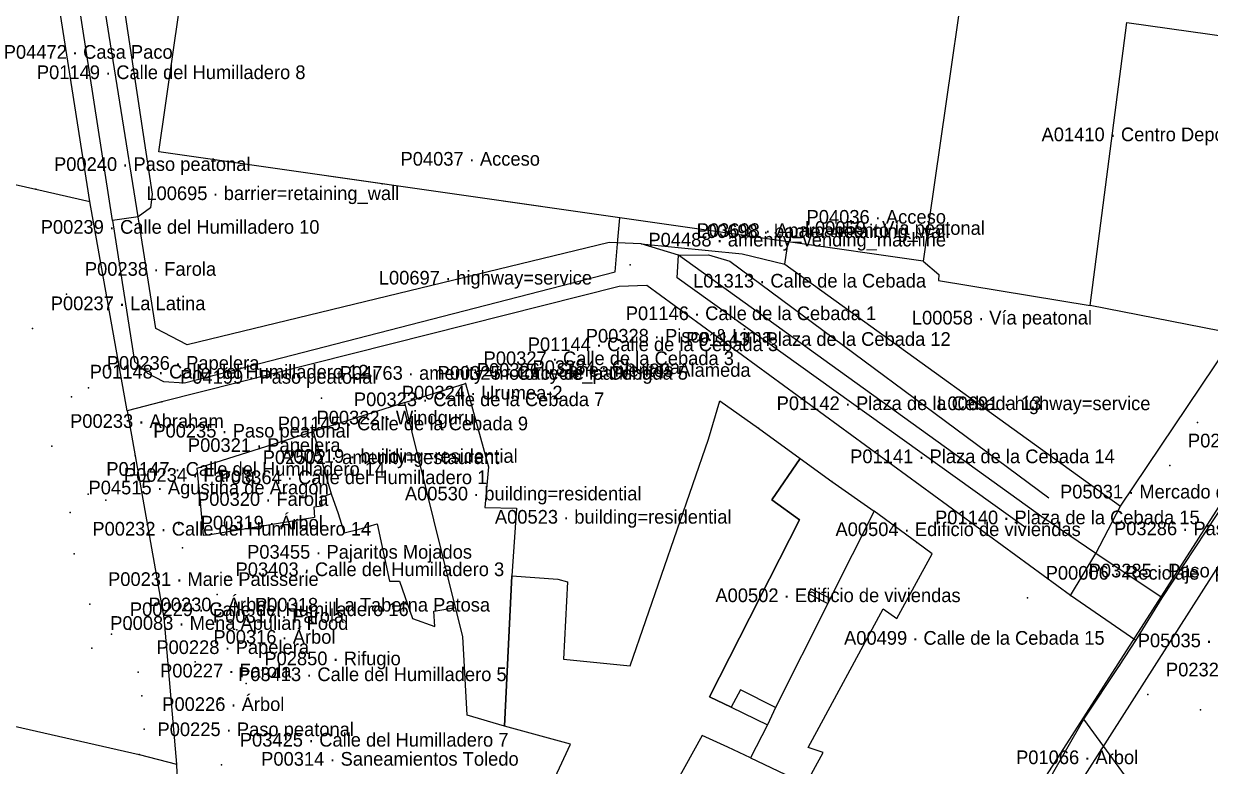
# Model space of a CAD drawing. Header units: metres. Extents: x 436207 to 441321, y 4465685 to 4475088.
# Drawn here: x 439714.1 to 439844.1, y 4473542.7 to 4473624.1 of the extents above; entities that cross this region are included whole.
import ezdxf

# ---------------------------------------------------------------- set-up
doc = ezdxf.new("R2010")
doc.units = ezdxf.units.M
for name, color, linetype, true_color in [('G_A_COM', 7, 'CONTINUOUS', 0xce3b37), ('G_A_EDI', 7, 'CONTINUOUS', 0xa4a4a4), ('G_A_VER', 7, 'CONTINUOUS', 0x4d745d), ('G_A_VIA', 7, 'CONTINUOUS', 0x555555), ('G_L_BAR', 7, 'CONTINUOUS', 0x333333), ('G_L_TRA', 7, 'CONTINUOUS', 0x376b91), ('G_L_VIA', 7, 'CONTINUOUS', 0x555555), ('G_P_ACC', 7, 'CONTINUOUS', 0xe68241), ('G_P_COM', 7, 'CONTINUOUS', 0xce3b37), ('G_P_EQU', 7, 'CONTINUOUS', 0x8e5aa4), ('G_P_MOB', 7, 'CONTINUOUS', 0x268c9e), ('G_P_PAT', 7, 'CONTINUOUS', 0xa63603), ('G_P_UMB', 7, 'CONTINUOUS', 0x9e6a39), ('G_P_VER', 7, 'CONTINUOUS', 0x4d745d), ('T_A_EDI', 7, 'CONTINUOUS', 0xa4a4a4), ('T_L_BAR', 7, 'CONTINUOUS', 0x333333), ('T_L_VIA', 7, 'CONTINUOUS', 0x555555), ('T_P_ACC', 7, 'CONTINUOUS', 0xe68241), ('T_P_COM', 7, 'CONTINUOUS', 0xce3b37), ('T_P_EQU', 7, 'CONTINUOUS', 0x8e5aa4), ('T_P_MOB', 7, 'CONTINUOUS', 0x268c9e), ('T_P_PAT', 7, 'CONTINUOUS', 0xa63603), ('T_P_UMB', 7, 'CONTINUOUS', 0x9e6a39), ('T_P_VER', 7, 'CONTINUOUS', 0x4d745d)]:
    doc.layers.add(name, color=color, linetype=linetype, true_color=true_color)

msp = doc.modelspace()

# ---------------------------------------------------------------- linework, layer by layer
at = {"layer": 'G_A_COM'}
msp.add_lwpolyline([(439735.44, 4473655.34), (439735.84, 4473658.05), (439742.46, 4473657.1), (439744.45, 4473656.82), (439749.91, 4473656.04), (439769.48, 4473653.24), (439778.77, 4473651.91), (439793.17, 4473649.86), (439798.23, 4473649.13), (439809.12, 4473647.57), (439819.57, 4473646.08), (439812.66, 4473598.12), (439797.9, 4473600.22), (439779.44, 4473602.86), (439753.41, 4473606.58), (439728.93, 4473610.09), (439734.93, 4473651.78), (439731.62, 4473652.24), (439732.02, 4473650.49), (439729.7, 4473649.99), (439726.76, 4473649.36), (439725.46, 4473654.8), (439731.15, 4473656.05)], close=True, dxfattribs=at)
at = {"layer": 'G_A_EDI'}
for points in [[(439819.57, 4473646.08), (439812.66, 4473598.12), (439814.38, 4473596.66), (439814.34, 4473595.99), (439830.97, 4473593.27), (439834.99, 4473624.26), (439862.55, 4473620.4), (439865.05, 4473639.86)], [(439755.88, 4473582.61), (439757.47, 4473583.12), (439762.51, 4473584.72), (439765.05, 4473575.56), (439764.66, 4473571.12), (439768.12, 4473571.05), (439767.59, 4473563.63), (439766.8, 4473547.15), (439762.72, 4473548.36), (439762.25, 4473556.96), (439761.42, 4473560.15)], [(439770.43, 4473537.4), (439774.05, 4473545.18), (439766.8, 4473547.15), (439767.59, 4473563.63), (439772.63, 4473563.24), (439773.71, 4473562.98), (439773.27, 4473554.49), (439780.57, 4473553.74), (439789.17, 4473578.59), (439790.41, 4473582.8), (439794.62, 4473579.79), (439799.19, 4473576.5), (439796.1, 4473571.94), (439799.14, 4473569.75), (439789.25, 4473550.36), (439791.64, 4473549.24), (439795.62, 4473547.3), (439793.76, 4473543.67), (439791.27, 4473544.83), (439788.46, 4473546.13), (439780.69, 4473532.07), (439780.58, 4473531.91)], [(439755.88, 4473582.61), (439748.3, 4473580.22), (439745.85, 4473579.44), (439747.79, 4473572.6), (439748.58, 4473570.45), (439749.24, 4473568.33), (439750.86, 4473568.72), (439752.85, 4473569.33), (439754.2, 4473563.04), (439755.28, 4473563.03), (439756.73, 4473558.93), (439759.18, 4473558.06), (439759.04, 4473559.73), (439761.42, 4473560.15)], [(439745.85, 4473579.44), (439747.79, 4473572.6), (439746.7, 4473572.2), (439746.78, 4473571.27), (439745.92, 4473571.13), (439745.98, 4473570.01), (439734.78, 4473568.14), (439733.83, 4473568.04), (439733.48, 4473571.67), (439733.12, 4473575.41), (439739.95, 4473577.57)], [(439799.19, 4473576.5), (439802.68, 4473573.97), (439807.29, 4473570.72), (439802.49, 4473561.15), (439800.37, 4473562.21), (439800.09, 4473561.69), (439802.22, 4473560.6), (439796.51, 4473549.2), (439792.65, 4473551.13), (439791.64, 4473549.24), (439789.25, 4473550.36), (439799.14, 4473569.75), (439796.1, 4473571.94)], [(439813.68, 4473566.03), (439811.98, 4473567.27), (439807.29, 4473570.72), (439802.49, 4473561.15), (439802.22, 4473560.6), (439796.51, 4473549.2), (439795.62, 4473547.3), (439793.76, 4473543.67), (439799.81, 4473540.77), (439801.71, 4473544.26), (439800.06, 4473544.82), (439808.29, 4473560), (439809.79, 4473558.94)]]:
    msp.add_lwpolyline(points, close=True, dxfattribs=at)
at = {"layer": 'G_A_VER'}
msp.add_lwpolyline([(439834.99, 4473624.26), (439862.55, 4473620.4), (439845.15, 4473590.46), (439830.97, 4473593.27)], close=True, dxfattribs=at)
at = {"layer": 'G_A_VIA'}
msp.add_lwpolyline([(439720.99, 4473653.21), (439728.18, 4473605.44), (439728, 4473603.95), (439726.65, 4473602.96), (439723.83, 4473602.57), (439726.24, 4473587.11), (439727.7, 4473585.84), (439729.44, 4473584.92), (439731.74, 4473584.77), (439778.93, 4473596.93), (439779.23, 4473600.46), (439779.44, 4473602.86), (439728.93, 4473610.09), (439734.93, 4473651.78)], dxfattribs=at)
at = {"layer": 'G_L_BAR'}
for points in [[(439720.99, 4473653.21), (439728.18, 4473605.44), (439728, 4473603.95), (439726.65, 4473602.96), (439723.83, 4473602.57), (439716.08, 4473652.83)], [(439823.94, 4473568.87), (439785.73, 4473596.27), (439785.86, 4473598.76), (439789.17, 4473598.8), (439791.49, 4473598.12), (439826.46, 4473572.16)]]:
    msp.add_lwpolyline(points, dxfattribs=at)
at = {"layer": 'G_L_TRA'}
for points in [[(439973.7, 4473971.38), (439979.46, 4473876.07), (439978.21, 4473855.97), (439975.9, 4473839.02), (439972.89, 4473824.61), (439968.8, 4473811.83), (439923.54, 4473700.81), (439865.9, 4473603.68), (439687.84, 4473326.22)], [(439976.68, 4473971.41), (439982.67, 4473875.63), (439980.82, 4473854.59), (439978.16, 4473839.18), (439974.91, 4473823.59), (439971.18, 4473811.15), (439927.33, 4473699.07), (439869.22, 4473602.66), (439691.51, 4473324.12)]]:
    msp.add_lwpolyline(points, dxfattribs=at)
at = {"layer": 'G_L_VIA'}
for points in [[(439725.44, 4473581.72), (439721.38, 4473604.66), (439713.02, 4473657.82), (439712.84, 4473662.73), (439714.26, 4473671.67)], [(439726.65, 4473602.96), (439724.66, 4473615.53), (439717.18, 4473662.4), (439716.86, 4473664.61), (439714.26, 4473671.67)], [(439645.83, 4473622.05), (439663.93, 4473617.62), (439672.95, 4473615.59), (439715.44, 4473606), (439721.38, 4473604.66)], [(439828.81, 4473561.45), (439831.59, 4473566.07), (439834.29, 4473571.26), (439863.73, 4473615.06), (439866.46, 4473622.92)], [(439785.86, 4473598.76), (439781.78, 4473600.02), (439778.26, 4473600.17), (439732.04, 4473588.93), (439728.6, 4473590.72), (439726.65, 4473602.96)], [(439781.78, 4473600.02), (439792.84, 4473598.92), (439797.51, 4473597.77), (439834.29, 4473571.26)], [(439797.51, 4473597.77), (439797.9, 4473600.22)], [(439838.88, 4473561.21), (439831.59, 4473566.07), (439825.67, 4473570.1), (439785.86, 4473598.76)], [(439835.98, 4473556.52), (439828.81, 4473561.45), (439782.41, 4473595.45), (439779.38, 4473595.32), (439729.25, 4473582.68), (439725.44, 4473581.72)], [(439722.42, 4473370.61), (439724.87, 4473374.29), (439730.61, 4473384.09), (439737.72, 4473396.57), (439745.15, 4473409.4), (439754.27, 4473423.78), (439760.39, 4473433.26), (439776.01, 4473457.82), (439800.62, 4473498.72), (439822.96, 4473535.16), (439830.29, 4473547.91), (439834.19, 4473553.79), (439835.98, 4473556.52), (439838.88, 4473561.21), (439850.91, 4473579.46), (439856.7, 4473589.29)], [(439725.44, 4473581.72), (439726.32, 4473576.78), (439729.47, 4473559.02), (439730.87, 4473542.97), (439731.01, 4473538.96), (439731.17, 4473534.45), (439727.56, 4473501.42), (439727.94, 4473464.83), (439734, 4473423.63), (439735.56, 4473416.08), (439736.35, 4473409.36), (439737.72, 4473396.57)], [(439626.93, 4473566.73), (439726.78, 4473544.05), (439730.87, 4473542.97)], [(439867.36, 4473457.6), (439846.89, 4473523.28), (439843.86, 4473529.31), (439830.29, 4473547.91)]]:
    msp.add_lwpolyline(points, dxfattribs=at)
at = {"layer": 'G_P_ACC'}
for p in [(439715.44, 4473606), (439718.82, 4473594.51), (439729.25, 4473582.68), (439726.32, 4473576.78), (439723.1, 4473571.93), (439731.11, 4473569.29), (439831.59, 4473566.07), (439828.81, 4473561.45), (439732.85, 4473556.48), (439834.19, 4473553.79), (439727.06, 4473550.48), (439726.78, 4473544.05)]:
    msp.add_point(p, dxfattribs=at)
at = {"layer": 'G_P_COM'}
for p in [(439761.77, 4473583.44), (439717.2, 4473577.84), (439738.31, 4473573.87), (439719.64, 4473566.03), (439721.36, 4473560.51), (439843.07, 4473548.94)]:
    msp.add_point(p, dxfattribs=at)
at = {"layer": 'G_P_EQU'}
for p in [(439785.86, 4473598.76), (439780.57, 4473597.72), (439746.74, 4473583.11), (439744.2, 4473578.22), (439825.67, 4473570.1), (439721.6, 4473555.7)]:
    msp.add_point(p, dxfattribs=at)
at = {"layer": 'G_P_MOB'}
for p in [(439721.22, 4473584.21), (439730.11, 4473575.2), (439824.1, 4473561.2), (439726.65, 4473553.05)]:
    msp.add_point(p, dxfattribs=at)
at = {"layer": 'G_P_PAT'}
msp.add_point((439719.22, 4473570.55), dxfattribs=at)
at = {"layer": 'G_P_UMB'}
for p in [(439753.41, 4473606.58), (439797.9, 4473600.22), (439715.08, 4473590.74), (439778.09, 4473589.65), (439773.7, 4473587.18), (439784.7, 4473586.83), (439767.35, 4473586.25), (439762.51, 4473584.72), (439719.35, 4473583.25), (439757.47, 4473583.12), (439767.87, 4473583.74), (439748.3, 4473580.22), (439753.55, 4473580.95), (439794.62, 4473579.79), (439739.95, 4473577.57), (439802.68, 4473573.97), (439721.17, 4473572.59), (439733.48, 4473571.67), (439811.98, 4473567.27), (439736.6, 4473563.5), (439735.33, 4473561.59), (439723.75, 4473557.21), (439737.46, 4473557.7), (439738.49, 4473551.82), (439735.6, 4473550.08), (439735.8, 4473542.9)]:
    msp.add_point(p, dxfattribs=at)
at = {"layer": 'G_P_VER'}
for p in [(439842.74, 4473580.41), (439839.69, 4473575.7), (439731.51, 4473566.7), (439725.78, 4473557.73), (439732.9, 4473554.18), (439837.28, 4473550.6), (439727.3, 4473546.81)]:
    msp.add_point(p, dxfattribs=at)

# ---------------------------------------------------------------- texts
at = {"layer": 'T_A_EDI'}
for s, p in [('A01410 · Centro Deportivo Municipal La Cebada', (439825.65, 4473611.26)), ('A00519 · building=residential', (439742.32, 4473576.01)), ('A00530 · building=residential', (439755.89, 4473571.89)), ('A00523 · building=residential', (439765.75, 4473569.34)), ('A00504 · Edificio de viviendas', (439803.07, 4473567.98)), ('A00502 · Edificio de viviendas', (439789.91, 4473560.74)), ('A00499 · Calle de la Cebada 15', (439804.01, 4473556.07))]:
    msp.add_text(s, height=1.5, dxfattribs=at).set_placement(p)
at = {"layer": 'T_L_BAR'}
for s, p in [('L00695 · barrier=retaining_wall', (439727.56, 4473604.81)), ('L00698 · barrier=retaining_wall', (439787.85, 4473600.65))]:
    msp.add_text(s, height=1.5, dxfattribs=at).set_placement(p)
at = {"layer": 'T_L_VIA'}
for s, p in [('L00059 · Vía peatonal', (439799.7, 4473601)), ('L00697 · highway=service', (439753.03, 4473595.55)), ('L01313 · Calle de la Cebada', (439787.46, 4473595.22)), ('L00058 · Vía peatonal', (439811.44, 4473591.17)), ('L00691 · highway=service', (439814.22, 4473581.78))]:
    msp.add_text(s, height=1.5, dxfattribs=at).set_placement(p)
at = {"layer": 'T_P_ACC'}
for s, p in [('P00240 · Paso peatonal', (439717.44, 4473608)), ('P00238 · Farola', (439720.82, 4473596.51)), ('P04199 · Paso peatonal', (439731.25, 4473584.68)), ('P00235 · Paso peatonal', (439728.32, 4473578.78)), ('P00234 · Farola', (439725.1, 4473573.93)), ('P00320 · Farola', (439733.11, 4473571.29)), ('P03286 · Paso peatonal', (439833.59, 4473568.07)), ('P03285 · Paso peatonal', (439830.81, 4473563.45)), ('P00317 · Farola', (439734.85, 4473558.48)), ('P05035 · Semáforo', (439836.19, 4473555.79)), ('P00227 · Farola', (439729.06, 4473552.48)), ('P00225 · Paso peatonal', (439728.78, 4473546.05))]:
    msp.add_text(s, height=1.5, dxfattribs=at).set_placement(p)
at = {"layer": 'T_P_COM'}
for s, p in [('P00239 · Calle del Humilladero 10', (439715.98, 4473601.12)), ('P00326 · Saneamientos Alameda', (439763.77, 4473585.44)), ('P00233 · Abraham', (439719.2, 4473579.84)), ('P02502 · amenity=restaurant', (439740.31, 4473575.87)), ('P00232 · Calle del Humilladero 14', (439721.64, 4473568.03)), ('P00231 · Marie Patisserie', (439723.36, 4473562.51)), ('P00314 · Saneamientos Toledo', (439740.14, 4473542.81))]:
    msp.add_text(s, height=1.5, dxfattribs=at).set_placement(p)
at = {"layer": 'T_P_EQU'}
for s, p in [('P04472 · Casa Paco', (439711.93, 4473620.3)), ('P03698 · Aparcamiento', (439787.86, 4473600.76)), ('P04488 · amenity=vending_machine', (439782.57, 4473599.72)), ('P04763 · amenity=motorcycle_parking', (439748.74, 4473585.11)), ('P00322 · Windguru', (439746.2, 4473580.22)), ('P05031 · Mercado de la Cebada', (439827.67, 4473572.1)), ('P00083 · Mena Apulian Food', (439723.6, 4473557.7))]:
    msp.add_text(s, height=1.5, dxfattribs=at).set_placement(p)
at = {"layer": 'T_P_MOB'}
for s, p in [('P00236 · Papelera', (439723.22, 4473586.21)), ('P00321 · Papelera', (439732.11, 4473577.2)), ('P00006 · Reciclaje', (439826.1, 4473563.2)), ('P00228 · Papelera', (439728.65, 4473555.05))]:
    msp.add_text(s, height=1.5, dxfattribs=at).set_placement(p)
at = {"layer": 'T_P_PAT'}
msp.add_text('P04515 · Agustina de Aragón', height=1.5, dxfattribs=at).set_placement((439721.22, 4473572.55))
at = {"layer": 'T_P_UMB'}
for s, p in [('P01149 · Calle del Humilladero 8', (439715.56, 4473618.07)), ('P04037 · Acceso', (439755.41, 4473608.58)), ('P04036 · Acceso', (439799.9, 4473602.22)), ('P00237 · La Latina', (439717.08, 4473592.74)), ('P01146 · Calle de la Cebada 1', (439780.09, 4473591.65)), ('P00328 · Pisco & Lima', (439775.7, 4473589.18)), ('P01144 · Calle de la Cebada 3', (439769.35, 4473588.25)), ('P01143 · Plaza de la Cebada 12', (439786.7, 4473588.83)), ('P00327 · Calle de la Cebada 3', (439764.51, 4473586.72)), ('P01148 · Calle del Humilladero 12', (439721.35, 4473585.25)), ('P00325 · Calle de la Cebada 5', (439759.47, 4473585.12)), ('P03284 · Chulapa', (439769.87, 4473585.74)), ('P00324 · Urumea-2', (439755.55, 4473582.95)), ('P00323 · Calle de la Cebada 7', (439750.3, 4473582.22)), ('P01142 · Plaza de la Cebada 13', (439796.62, 4473581.79)), ('P01145 · Calle de la Cebada 9', (439741.95, 4473579.57)), ('P01141 · Plaza de la Cebada 14', (439804.68, 4473575.97)), ('P01147 · Calle del Humilladero 14', (439723.17, 4473574.59)), ('P03364 · Calle del Humilladero 1', (439735.48, 4473573.67)), ('P01140 · Plaza de la Cebada 15', (439813.98, 4473569.27)), ('P03455 · Pajaritos Mojados', (439738.6, 4473565.5)), ('P03403 · Calle del Humilladero 3', (439737.33, 4473563.59)), ('P00229 · Calle del Humilladero 16', (439725.75, 4473559.21)), ('P00318 · La Taberna Patosa', (439739.46, 4473559.7)), ('P02850 · Rifugio', (439740.49, 4473553.82)), ('P03413 · Calle del Humilladero 5', (439737.6, 4473552.08)), ('P03425 · Calle del Humilladero 7', (439737.8, 4473544.9))]:
    msp.add_text(s, height=1.5, dxfattribs=at).set_placement(p)
at = {"layer": 'T_P_VER'}
for s, p in [('P02321 · Árbol', (439841.69, 4473577.7)), ('P00319 · Árbol', (439733.51, 4473568.7)), ('P00230 · Árbol', (439727.78, 4473559.73)), ('P00316 · Árbol', (439734.9, 4473556.18)), ('P02322 · Árbol', (439839.28, 4473552.6)), ('P00226 · Árbol', (439729.3, 4473548.81)), ('P01066 · Árbol', (439822.86, 4473542.98))]:
    msp.add_text(s, height=1.5, dxfattribs=at).set_placement(p)

doc.saveas('drawing.dxf')
